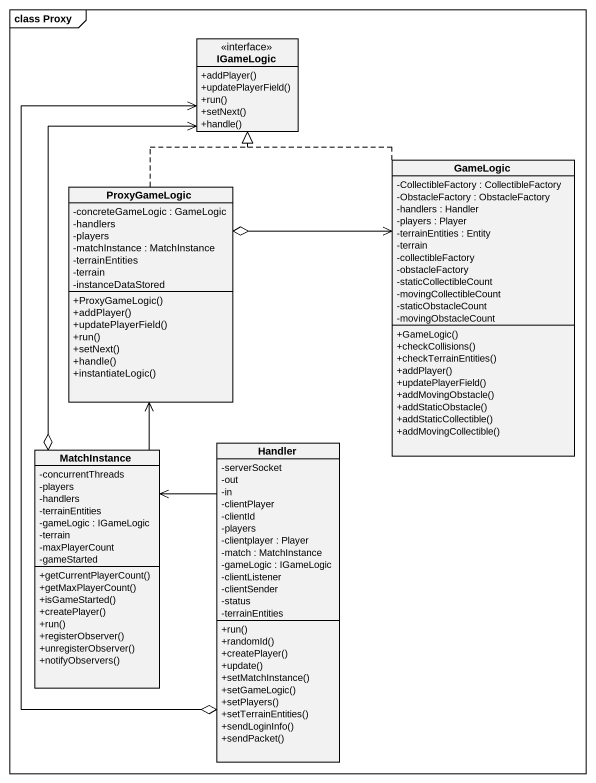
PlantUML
@startuml
mainframe class Proxy
hide circle
hide empty members
skinparam classAttributeIconSize 0
interface IGameLogic {
  +addPlayer()
  +updatePlayerField()
  +run()
  +setNext()
  +handle()
}
class GameLogic {
  -CollectibleFactory : CollectibleFactory
  -ObstacleFactory : ObstacleFactory
  -handlers : Handler
  -players : Player
  -terrainEntities : Entity
  -terrain
  -collectibleFactory
  -obstacleFactory
  -staticCollectibleCount
  -movingCollectibleCount
  -staticObstacleCount
  -movingObstacleCount
  +GameLogic()
  +checkCollisions()
  +checkTerrainEntities()
  +addPlayer()
  +updatePlayerField()
  +addMovingObstacle()
  +addStaticObstacle()
  +addStaticCollectible()
  +addMovingCollectible()
}
class ProxyGameLogic {
  -concreteGameLogic : GameLogic
  -handlers
  -players
  -matchInstance : MatchInstance
  -terrainEntities
  -terrain
  -instanceDataStored
  +ProxyGameLogic()
  +addPlayer()
  +updatePlayerField()
  +run()
  +setNext()
  +handle()
  +instantiateLogic()
}
class Handler {
  -serverSocket
  -out
  -in
  -clientPlayer
  -clientId
  -players
  -clientplayer : Player
  -match : MatchInstance
  -gameLogic : IGameLogic
  -clientListener
  -clientSender
  -status
  -terrainEntities
  +run()
  +randomId()
  +createPlayer()
  +update()
  +setMatchInstance()
  +setGameLogic()
  +setPlayers()
  +setTerrainEntities()
  +sendLoginInfo()
  +sendPacket()
}
class MatchInstance {
  -concurrentThreads
  -players
  -handlers
  -terrainEntities
  -gameLogic : IGameLogic
  -terrain
  -maxPlayerCount
  -gameStarted
  +getCurrentPlayerCount()
  +getMaxPlayerCount()
  +isGameStarted()
  +createPlayer()
  +run()
  +registerObserver()
  +unregisterObserver()
  +notifyObservers()
}
GameLogic .up.|> IGameLogic
ProxyGameLogic .up.|> IGameLogic
ProxyGameLogic o-right-> GameLogic
Handler o-up-> IGameLogic
Handler -left-> MatchInstance
MatchInstance o-up-> IGameLogic
MatchInstance -up-> ProxyGameLogic
@enduml
